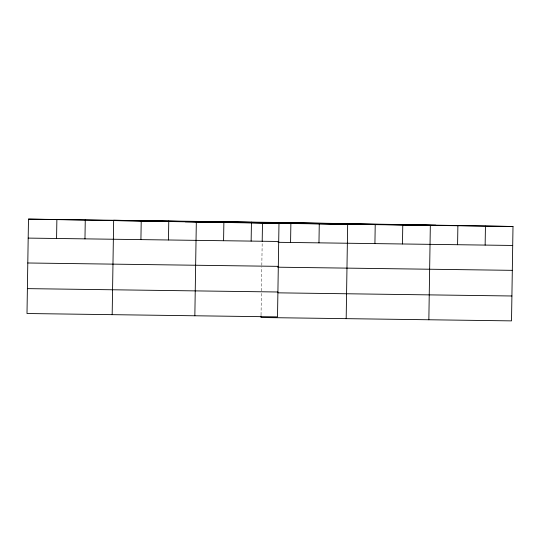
<?xml version="1.0" encoding="UTF-8"?>
<svg xmlns="http://www.w3.org/2000/svg" width="540" height="540" viewBox="0 0 540 540"><rect width="100%" height="100%" fill="white"/><g stroke="black" fill="none" stroke-linecap="round" stroke-linejoin="round"><path stroke-width="0.41" stroke-dasharray="2.7 2.03" d="M261.043 315.016L261.394 292.619M261.421 290.966L261.799 266.976M261.819 265.316L262.19 242.089"/><path stroke-width="0.81" d="M278.998 222.494L28.485 219.125L27 313.517L277.513 316.885L278.998 222.494L513 226.483L511.515 320.875L261.002 317.507L261.029 315.846M56.578 238.478L56.876 219.503M84.969 238.862L85.266 219.888M112.178 314.665L113.657 220.266L347.659 224.262L346.181 318.654M140.92 239.612L141.217 220.637M168.473 239.983L168.77 221.009M194.846 315.772L196.331 221.38L430.333 225.369L428.848 319.768M223.587 240.725L223.884 221.751M251.141 241.097L251.444 222.122M262.197 241.265L262.487 223.115L513 226.483M290.581 242.474L290.878 223.499M318.971 242.851L319.268 223.877M374.922 243.607L375.219 224.633M402.476 243.979L402.773 225.005M457.589 244.721L457.886 225.74M485.143 245.086L485.447 226.112M105.705 220.441L356.218 223.81M185.267 221.798L435.78 225.167M28.188 238.1L278.701 241.468M278.053 242.305L512.703 245.457M27.797 262.987L278.309 266.355M277.661 267.192L512.312 270.344M27.392 288.63L277.904 291.998M278.093 292.842L511.907 295.988M28.485 219.125L262.487 223.115"/></g></svg>
